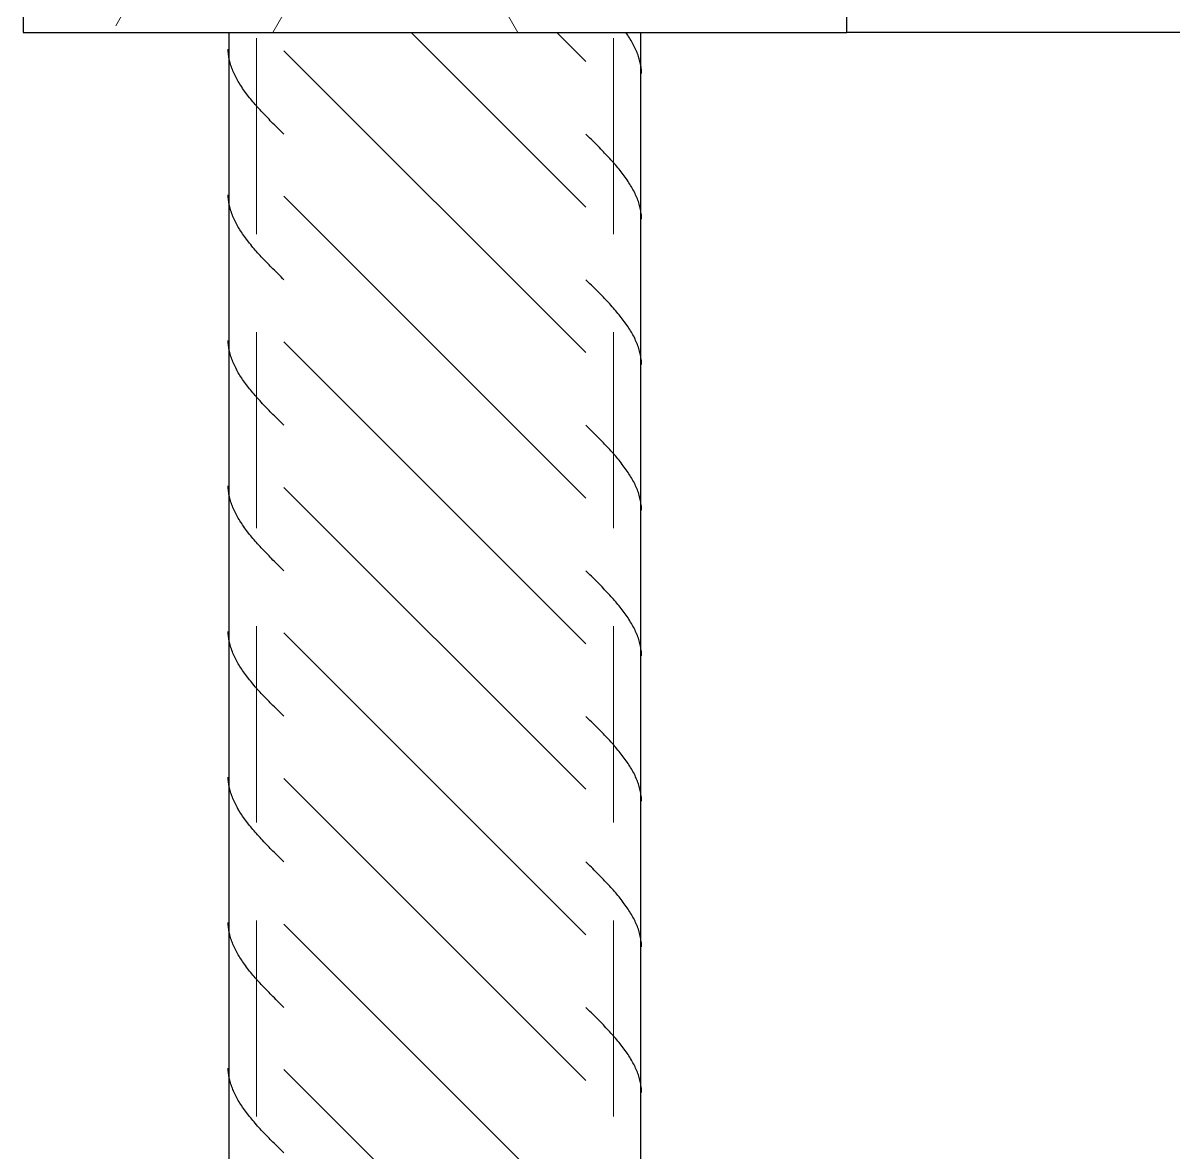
# Model space of a CAD drawing. Extents: x -9133 to 18268, y -11863 to 17290.
# Drawn here: x 483.9 to 567.7, y 3390.8 to 3473.2 of the extents above; entities that cross this region are included whole.
import ezdxf

# ---------------------------------------------------------------- set-up
doc = ezdxf.new("R2010")
doc.units = 0
doc.header["$LTSCALE"] = 30
doc.header["$MEASUREMENT"] = 0
doc.linetypes.add('EJEG$0$RLE-PROYECCION', pattern=[0.71438, 0.47625, -0.23813])
doc.layers.get('0').update_dxf_attribs({"linetype": 'CONTINUOUS'})
doc.layers.add('EJEG$0$RLA-ACHURADO', color=30, linetype='EJEG$0$RLE-PROYECCION', lineweight=15, transparency=0.7)
doc.layers.add('EJEG$0$RLA-CONTORNO', color=30, linetype='CONTINUOUS', lineweight=25)
pattern_1 = [(0, (-424.688, -2039.478), (20.32, 5.08), [1.676, -13.564, 1.676, -13.564, -81.28]), (0, (-424.688, -2039.478), (20.32, 5.08), [-30.48, 1.676, -28.804, 1.676, -13.564, -35.56]), (0, (-424.688, -2039.478), (20.32, 5.08), [-76.2, 1.676, -8.484, 1.676, -23.724]), (120, (-417.068, -2036.938), (-14.559409, 15.057636), [1.676, -13.564, 1.676, -13.564, -81.28]), (120, (-417.068, -2036.938), (-14.559409, 15.057636), [-30.48, 1.676, -28.804, 1.676, -13.564, -35.56]), (120, (-417.068, -2036.938), (-14.559409, 15.057636), [-76.2, 1.676, -8.484, 1.676, -23.724]), (240, (-414.528, -2026.778), (-5.760591, -20.137636), [1.676, -13.564, 1.676, -13.564, -81.28]), (240, (-414.528, -2026.778), (-5.760591, -20.137636), [-30.48, 1.676, -28.804, 1.676, -13.564, -35.56]), (240, (-414.528, -2026.778), (-5.760591, -20.137636), [-76.2, 1.676, -8.484, 1.676, -23.724])]

# ---------------------------------------------------------------- blocks, each defined once
blk = doc.blocks.new('EJEG$0$RLA-COLUMNAS-CAJONES - P_M_ 300x300x20-306602-EJE G')
at = {"layer": 'EJEG$0$RLA-ACHURADO'}
for p, q in [((-1629.816, 788.27), (-1629.816, 1103)), ((-1603.816, 788.27), (-1603.816, 1103))]:
    blk.add_line(p, q, dxfattribs=at)
blk = doc.blocks.new('EJEG$0$FP_1-EJE G')
at = {"layer": 'EJEG$0$RLA-CONTORNO'}
for p, q in [((-1602.836, 1102.904), (-1602.903, 1103)), ((-1602.77, 1102.807), (-1602.836, 1102.904)), ((-1602.706, 1102.711), (-1602.77, 1102.807)), ((-1602.645, 1102.615), (-1602.706, 1102.711)), ((-1602.585, 1102.519), (-1602.645, 1102.615)), ((-1602.526, 1102.422), (-1602.585, 1102.519)), ((-1601.816, 826.771), (-1601.816, 1103)), ((-1602.47, 1102.326), (-1602.526, 1102.422)), ((-1602.416, 1102.23), (-1602.47, 1102.326)), ((-1602.364, 1102.134), (-1602.416, 1102.23)), ((-1602.313, 1102.037), (-1602.364, 1102.134)), ((-1602.265, 1101.941), (-1602.313, 1102.037)), ((-1602.219, 1101.845), (-1602.265, 1101.941)), ((-1602.175, 1101.749), (-1602.219, 1101.845)), ((-1602.133, 1101.652), (-1602.175, 1101.749)), ((-1602.093, 1101.556), (-1602.133, 1101.652)), ((-1602.055, 1101.46), (-1602.093, 1101.556)), ((-1602.019, 1101.364), (-1602.055, 1101.46)), ((-1601.986, 1101.267), (-1602.019, 1101.364)), ((-1601.955, 1101.171), (-1601.986, 1101.267)), ((-1601.926, 1101.075), (-1601.955, 1101.171)), ((-1601.899, 1100.979), (-1601.926, 1101.075)), ((-1601.875, 1100.882), (-1601.899, 1100.979)), ((-1601.853, 1100.786), (-1601.875, 1100.882)), ((-1601.833, 1100.69), (-1601.853, 1100.786)), ((-1601.815, 1100.594), (-1601.833, 1100.69)), ((-1601.8, 1100.497), (-1601.815, 1100.594)), ((-1601.787, 1100.401), (-1601.8, 1100.497)), ((-1601.776, 1100.305), (-1601.787, 1100.401)), ((-1601.768, 1100.209), (-1601.776, 1100.305)), ((-1601.762, 1100.112), (-1601.768, 1100.209)), ((-1601.759, 1100.016), (-1601.762, 1100.112)), ((-1605.716, 1095.498), (-1605.816, 1095.596)), ((-1605.617, 1095.4), (-1605.716, 1095.498)), ((-1605.517, 1095.302), (-1605.617, 1095.4)), ((-1605.418, 1095.204), (-1605.517, 1095.302)), ((-1605.319, 1095.105), (-1605.418, 1095.204)), ((-1605.22, 1095.007), (-1605.319, 1095.105)), ((-1605.122, 1094.909), (-1605.22, 1095.007)), ((-1605.024, 1094.811), (-1605.122, 1094.909)), ((-1604.927, 1094.713), (-1605.024, 1094.811)), ((-1604.83, 1094.615), (-1604.927, 1094.713)), ((-1604.734, 1094.516), (-1604.83, 1094.615)), ((-1604.638, 1094.418), (-1604.734, 1094.516)), ((-1604.543, 1094.32), (-1604.638, 1094.418)), ((-1604.449, 1094.222), (-1604.543, 1094.32)), ((-1604.355, 1094.124), (-1604.449, 1094.222)), ((-1604.263, 1094.026), (-1604.355, 1094.124)), ((-1604.171, 1093.927), (-1604.263, 1094.026)), ((-1604.081, 1093.829), (-1604.171, 1093.927)), ((-1603.991, 1093.731), (-1604.081, 1093.829)), ((-1603.903, 1093.633), (-1603.991, 1093.731)), ((-1603.816, 1093.535), (-1603.903, 1093.633)), ((-1603.73, 1093.436), (-1603.816, 1093.535)), ((-1603.645, 1093.338), (-1603.73, 1093.436)), ((-1603.561, 1093.24), (-1603.645, 1093.338)), ((-1603.479, 1093.142), (-1603.561, 1093.24)), ((-1603.398, 1093.044), (-1603.479, 1093.142)), ((-1603.319, 1092.946), (-1603.398, 1093.044)), ((-1603.241, 1092.847), (-1603.319, 1092.946)), ((-1603.165, 1092.749), (-1603.241, 1092.847)), ((-1603.091, 1092.651), (-1603.165, 1092.749)), ((-1603.018, 1092.553), (-1603.091, 1092.651)), ((-1602.946, 1092.455), (-1603.018, 1092.553)), ((-1602.877, 1092.357), (-1602.946, 1092.455)), ((-1602.809, 1092.258), (-1602.877, 1092.357)), ((-1602.743, 1092.16), (-1602.809, 1092.258)), ((-1602.679, 1092.062), (-1602.743, 1092.16)), ((-1602.617, 1091.964), (-1602.679, 1092.062)), ((-1602.556, 1091.866), (-1602.617, 1091.964)), ((-1602.498, 1091.768), (-1602.556, 1091.866)), ((-1602.442, 1091.669), (-1602.498, 1091.768)), ((-1602.387, 1091.571), (-1602.442, 1091.669)), ((-1602.335, 1091.473), (-1602.387, 1091.571)), ((-1602.285, 1091.375), (-1602.335, 1091.473)), ((-1602.237, 1091.277), (-1602.285, 1091.375)), ((-1602.191, 1091.178), (-1602.237, 1091.277)), ((-1602.147, 1091.08), (-1602.191, 1091.178)), ((-1602.106, 1090.982), (-1602.147, 1091.08)), ((-1602.067, 1090.884), (-1602.106, 1090.982)), ((-1602.03, 1090.786), (-1602.067, 1090.884)), ((-1601.995, 1090.688), (-1602.03, 1090.786)), ((-1601.963, 1090.589), (-1601.995, 1090.688)), ((-1601.932, 1090.491), (-1601.963, 1090.589)), ((-1601.905, 1090.393), (-1601.932, 1090.491)), ((-1601.879, 1090.295), (-1601.905, 1090.393)), ((-1601.856, 1090.197), (-1601.879, 1090.295)), ((-1601.836, 1090.099), (-1601.856, 1090.197)), ((-1601.817, 1090), (-1601.836, 1090.099)), ((-1601.802, 1089.902), (-1601.817, 1090)), ((-1601.788, 1089.804), (-1601.802, 1089.902)), ((-1601.777, 1089.706), (-1601.788, 1089.804)), ((-1601.769, 1089.608), (-1601.777, 1089.706)), ((-1601.763, 1089.509), (-1601.769, 1089.608)), ((-1601.759, 1089.411), (-1601.763, 1089.509)), ((-1605.716, 1084.892), (-1605.816, 1084.99)), ((-1605.617, 1084.793), (-1605.716, 1084.892)), ((-1605.517, 1084.695), (-1605.617, 1084.793)), ((-1605.418, 1084.597), (-1605.517, 1084.695)), ((-1605.319, 1084.499), (-1605.418, 1084.597)), ((-1605.22, 1084.401), (-1605.319, 1084.499)), ((-1605.122, 1084.303), (-1605.22, 1084.401)), ((-1605.024, 1084.204), (-1605.122, 1084.303)), ((-1604.927, 1084.106), (-1605.024, 1084.204)), ((-1604.83, 1084.008), (-1604.927, 1084.106)), ((-1604.734, 1083.91), (-1604.83, 1084.008)), ((-1604.638, 1083.812), (-1604.734, 1083.91)), ((-1604.543, 1083.713), (-1604.638, 1083.812)), ((-1604.449, 1083.615), (-1604.543, 1083.713)), ((-1604.355, 1083.517), (-1604.449, 1083.615)), ((-1604.263, 1083.419), (-1604.355, 1083.517)), ((-1604.171, 1083.321), (-1604.263, 1083.419)), ((-1604.081, 1083.223), (-1604.171, 1083.321)), ((-1603.991, 1083.124), (-1604.081, 1083.223)), ((-1603.903, 1083.026), (-1603.991, 1083.124)), ((-1603.816, 1082.928), (-1603.903, 1083.026)), ((-1603.73, 1082.83), (-1603.816, 1082.928)), ((-1603.645, 1082.732), (-1603.73, 1082.83)), ((-1603.561, 1082.634), (-1603.645, 1082.732)), ((-1603.479, 1082.535), (-1603.561, 1082.634)), ((-1603.398, 1082.437), (-1603.479, 1082.535)), ((-1603.319, 1082.339), (-1603.398, 1082.437)), ((-1603.241, 1082.241), (-1603.319, 1082.339)), ((-1603.165, 1082.143), (-1603.241, 1082.241)), ((-1603.091, 1082.044), (-1603.165, 1082.143)), ((-1603.018, 1081.946), (-1603.091, 1082.044)), ((-1602.946, 1081.848), (-1603.018, 1081.946)), ((-1602.877, 1081.75), (-1602.946, 1081.848)), ((-1602.809, 1081.652), (-1602.877, 1081.75)), ((-1602.743, 1081.554), (-1602.809, 1081.652)), ((-1602.679, 1081.455), (-1602.743, 1081.554)), ((-1602.617, 1081.357), (-1602.679, 1081.455)), ((-1602.556, 1081.259), (-1602.617, 1081.357)), ((-1602.498, 1081.161), (-1602.556, 1081.259)), ((-1602.442, 1081.063), (-1602.498, 1081.161)), ((-1602.387, 1080.965), (-1602.442, 1081.063)), ((-1602.335, 1080.866), (-1602.387, 1080.965)), ((-1602.285, 1080.768), (-1602.335, 1080.866)), ((-1602.237, 1080.67), (-1602.285, 1080.768)), ((-1602.191, 1080.572), (-1602.237, 1080.67)), ((-1602.147, 1080.474), (-1602.191, 1080.572)), ((-1602.106, 1080.376), (-1602.147, 1080.474)), ((-1602.067, 1080.277), (-1602.106, 1080.376)), ((-1602.03, 1080.179), (-1602.067, 1080.277)), ((-1601.995, 1080.081), (-1602.03, 1080.179)), ((-1601.963, 1079.983), (-1601.995, 1080.081)), ((-1601.932, 1079.885), (-1601.963, 1079.983)), ((-1601.905, 1079.786), (-1601.932, 1079.885)), ((-1601.879, 1079.688), (-1601.905, 1079.786)), ((-1601.856, 1079.59), (-1601.879, 1079.688)), ((-1601.836, 1079.492), (-1601.856, 1079.59)), ((-1601.817, 1079.394), (-1601.836, 1079.492)), ((-1601.802, 1079.296), (-1601.817, 1079.394)), ((-1601.788, 1079.197), (-1601.802, 1079.296)), ((-1601.777, 1079.099), (-1601.788, 1079.197)), ((-1601.769, 1079.001), (-1601.777, 1079.099)), ((-1601.763, 1078.903), (-1601.769, 1079.001)), ((-1601.759, 1078.805), (-1601.763, 1078.903)), ((-1605.716, 1074.285), (-1605.816, 1074.383)), ((-1605.617, 1074.187), (-1605.716, 1074.285)), ((-1605.517, 1074.089), (-1605.617, 1074.187)), ((-1605.418, 1073.99), (-1605.517, 1074.089)), ((-1605.319, 1073.892), (-1605.418, 1073.99)), ((-1605.22, 1073.794), (-1605.319, 1073.892)), ((-1605.122, 1073.696), (-1605.22, 1073.794)), ((-1605.024, 1073.598), (-1605.122, 1073.696)), ((-1604.927, 1073.5), (-1605.024, 1073.598)), ((-1604.83, 1073.401), (-1604.927, 1073.5)), ((-1604.734, 1073.303), (-1604.83, 1073.401)), ((-1604.638, 1073.205), (-1604.734, 1073.303)), ((-1604.543, 1073.107), (-1604.638, 1073.205)), ((-1604.449, 1073.009), (-1604.543, 1073.107)), ((-1604.355, 1072.911), (-1604.449, 1073.009)), ((-1604.263, 1072.812), (-1604.355, 1072.911)), ((-1604.171, 1072.714), (-1604.263, 1072.812)), ((-1604.081, 1072.616), (-1604.171, 1072.714)), ((-1603.991, 1072.518), (-1604.081, 1072.616)), ((-1603.903, 1072.42), (-1603.991, 1072.518)), ((-1603.816, 1072.321), (-1603.903, 1072.42)), ((-1603.73, 1072.223), (-1603.816, 1072.321)), ((-1603.645, 1072.125), (-1603.73, 1072.223)), ((-1603.561, 1072.027), (-1603.645, 1072.125)), ((-1603.479, 1071.929), (-1603.561, 1072.027)), ((-1603.398, 1071.831), (-1603.479, 1071.929)), ((-1603.319, 1071.732), (-1603.398, 1071.831)), ((-1603.241, 1071.634), (-1603.319, 1071.732)), ((-1603.165, 1071.536), (-1603.241, 1071.634)), ((-1603.091, 1071.438), (-1603.165, 1071.536)), ((-1603.018, 1071.34), (-1603.091, 1071.438)), ((-1602.946, 1071.242), (-1603.018, 1071.34)), ((-1602.877, 1071.143), (-1602.946, 1071.242)), ((-1602.809, 1071.045), (-1602.877, 1071.143)), ((-1602.743, 1070.947), (-1602.809, 1071.045)), ((-1602.679, 1070.849), (-1602.743, 1070.947)), ((-1602.617, 1070.751), (-1602.679, 1070.849)), ((-1602.556, 1070.652), (-1602.617, 1070.751)), ((-1602.498, 1070.554), (-1602.556, 1070.652)), ((-1602.442, 1070.456), (-1602.498, 1070.554)), ((-1602.387, 1070.358), (-1602.442, 1070.456)), ((-1602.335, 1070.26), (-1602.387, 1070.358)), ((-1602.285, 1070.162), (-1602.335, 1070.26)), ((-1602.237, 1070.063), (-1602.285, 1070.162)), ((-1602.191, 1069.965), (-1602.237, 1070.063)), ((-1602.147, 1069.867), (-1602.191, 1069.965)), ((-1602.106, 1069.769), (-1602.147, 1069.867)), ((-1602.067, 1069.671), (-1602.106, 1069.769)), ((-1602.03, 1069.573), (-1602.067, 1069.671)), ((-1601.995, 1069.474), (-1602.03, 1069.573)), ((-1601.963, 1069.376), (-1601.995, 1069.474)), ((-1601.932, 1069.278), (-1601.963, 1069.376)), ((-1601.905, 1069.18), (-1601.932, 1069.278)), ((-1601.879, 1069.082), (-1601.905, 1069.18)), ((-1601.856, 1068.984), (-1601.879, 1069.082)), ((-1601.836, 1068.885), (-1601.856, 1068.984)), ((-1601.817, 1068.787), (-1601.836, 1068.885)), ((-1601.802, 1068.689), (-1601.817, 1068.787)), ((-1601.788, 1068.591), (-1601.802, 1068.689)), ((-1601.777, 1068.493), (-1601.788, 1068.591)), ((-1601.769, 1068.394), (-1601.777, 1068.493)), ((-1601.763, 1068.296), (-1601.769, 1068.394)), ((-1601.759, 1068.198), (-1601.763, 1068.296)), ((-1605.716, 1063.678), (-1605.816, 1063.777)), ((-1605.617, 1063.58), (-1605.716, 1063.678)), ((-1605.517, 1063.482), (-1605.617, 1063.58)), ((-1605.418, 1063.384), (-1605.517, 1063.482)), ((-1605.319, 1063.286), (-1605.418, 1063.384)), ((-1605.22, 1063.187), (-1605.319, 1063.286)), ((-1605.122, 1063.089), (-1605.22, 1063.187)), ((-1605.024, 1062.991), (-1605.122, 1063.089)), ((-1604.927, 1062.893), (-1605.024, 1062.991)), ((-1604.83, 1062.795), (-1604.927, 1062.893)), ((-1604.734, 1062.697), (-1604.83, 1062.795)), ((-1604.638, 1062.598), (-1604.734, 1062.697)), ((-1604.543, 1062.5), (-1604.638, 1062.598)), ((-1604.449, 1062.402), (-1604.543, 1062.5)), ((-1604.355, 1062.304), (-1604.449, 1062.402)), ((-1604.263, 1062.206), (-1604.355, 1062.304)), ((-1604.171, 1062.108), (-1604.263, 1062.206)), ((-1604.081, 1062.009), (-1604.171, 1062.108)), ((-1603.991, 1061.911), (-1604.081, 1062.009)), ((-1603.903, 1061.813), (-1603.991, 1061.911)), ((-1603.816, 1061.715), (-1603.903, 1061.813)), ((-1603.73, 1061.617), (-1603.816, 1061.715)), ((-1603.645, 1061.519), (-1603.73, 1061.617)), ((-1603.561, 1061.42), (-1603.645, 1061.519)), ((-1603.479, 1061.322), (-1603.561, 1061.42)), ((-1603.398, 1061.224), (-1603.479, 1061.322)), ((-1603.319, 1061.126), (-1603.398, 1061.224)), ((-1603.241, 1061.028), (-1603.319, 1061.126)), ((-1603.165, 1060.929), (-1603.241, 1061.028)), ((-1603.091, 1060.831), (-1603.165, 1060.929)), ((-1603.018, 1060.733), (-1603.091, 1060.831)), ((-1602.946, 1060.635), (-1603.018, 1060.733)), ((-1602.877, 1060.537), (-1602.946, 1060.635)), ((-1602.809, 1060.439), (-1602.877, 1060.537)), ((-1602.743, 1060.34), (-1602.809, 1060.439)), ((-1602.679, 1060.242), (-1602.743, 1060.34)), ((-1602.617, 1060.144), (-1602.679, 1060.242)), ((-1602.556, 1060.046), (-1602.617, 1060.144)), ((-1602.498, 1059.948), (-1602.556, 1060.046)), ((-1602.442, 1059.85), (-1602.498, 1059.948)), ((-1602.387, 1059.751), (-1602.442, 1059.85)), ((-1602.335, 1059.653), (-1602.387, 1059.751)), ((-1602.285, 1059.555), (-1602.335, 1059.653)), ((-1602.237, 1059.457), (-1602.285, 1059.555)), ((-1602.191, 1059.359), (-1602.237, 1059.457)), ((-1602.147, 1059.26), (-1602.191, 1059.359)), ((-1602.106, 1059.162), (-1602.147, 1059.26)), ((-1602.067, 1059.064), (-1602.106, 1059.162)), ((-1602.03, 1058.966), (-1602.067, 1059.064)), ((-1601.995, 1058.868), (-1602.03, 1058.966)), ((-1601.963, 1058.77), (-1601.995, 1058.868)), ((-1601.932, 1058.671), (-1601.963, 1058.77)), ((-1601.905, 1058.573), (-1601.932, 1058.671)), ((-1601.879, 1058.475), (-1601.905, 1058.573)), ((-1601.856, 1058.377), (-1601.879, 1058.475)), ((-1601.836, 1058.279), (-1601.856, 1058.377)), ((-1601.817, 1058.181), (-1601.836, 1058.279)), ((-1601.802, 1058.082), (-1601.817, 1058.181)), ((-1601.788, 1057.984), (-1601.802, 1058.082)), ((-1601.777, 1057.886), (-1601.788, 1057.984)), ((-1601.769, 1057.788), (-1601.777, 1057.886)), ((-1601.763, 1057.69), (-1601.769, 1057.788)), ((-1601.759, 1057.592), (-1601.763, 1057.69)), ((-1605.716, 1053.072), (-1605.816, 1053.17)), ((-1605.617, 1052.974), (-1605.716, 1053.072)), ((-1605.517, 1052.875), (-1605.617, 1052.974)), ((-1605.418, 1052.777), (-1605.517, 1052.875)), ((-1605.319, 1052.679), (-1605.418, 1052.777)), ((-1605.22, 1052.581), (-1605.319, 1052.679)), ((-1605.122, 1052.483), (-1605.22, 1052.581)), ((-1605.024, 1052.385), (-1605.122, 1052.483)), ((-1604.927, 1052.286), (-1605.024, 1052.385)), ((-1604.83, 1052.188), (-1604.927, 1052.286)), ((-1604.734, 1052.09), (-1604.83, 1052.188)), ((-1604.638, 1051.992), (-1604.734, 1052.09)), ((-1604.543, 1051.894), (-1604.638, 1051.992)), ((-1604.449, 1051.795), (-1604.543, 1051.894)), ((-1604.355, 1051.697), (-1604.449, 1051.795)), ((-1604.263, 1051.599), (-1604.355, 1051.697)), ((-1604.171, 1051.501), (-1604.263, 1051.599)), ((-1604.081, 1051.403), (-1604.171, 1051.501)), ((-1603.991, 1051.305), (-1604.081, 1051.403)), ((-1603.903, 1051.206), (-1603.991, 1051.305)), ((-1603.816, 1051.108), (-1603.903, 1051.206)), ((-1603.73, 1051.01), (-1603.816, 1051.108)), ((-1603.645, 1050.912), (-1603.73, 1051.01)), ((-1603.561, 1050.814), (-1603.645, 1050.912)), ((-1603.479, 1050.716), (-1603.561, 1050.814)), ((-1603.398, 1050.617), (-1603.479, 1050.716)), ((-1603.319, 1050.519), (-1603.398, 1050.617)), ((-1603.241, 1050.421), (-1603.319, 1050.519)), ((-1603.165, 1050.323), (-1603.241, 1050.421)), ((-1603.091, 1050.225), (-1603.165, 1050.323)), ((-1603.018, 1050.127), (-1603.091, 1050.225)), ((-1602.946, 1050.028), (-1603.018, 1050.127)), ((-1602.877, 1049.93), (-1602.946, 1050.028)), ((-1602.809, 1049.832), (-1602.877, 1049.93)), ((-1602.743, 1049.734), (-1602.809, 1049.832)), ((-1602.679, 1049.636), (-1602.743, 1049.734)), ((-1602.617, 1049.537), (-1602.679, 1049.636)), ((-1602.556, 1049.439), (-1602.617, 1049.537)), ((-1602.498, 1049.341), (-1602.556, 1049.439)), ((-1602.442, 1049.243), (-1602.498, 1049.341)), ((-1602.387, 1049.145), (-1602.442, 1049.243)), ((-1602.335, 1049.047), (-1602.387, 1049.145)), ((-1602.285, 1048.948), (-1602.335, 1049.047)), ((-1602.237, 1048.85), (-1602.285, 1048.948)), ((-1602.191, 1048.752), (-1602.237, 1048.85)), ((-1602.147, 1048.654), (-1602.191, 1048.752)), ((-1602.106, 1048.556), (-1602.147, 1048.654)), ((-1602.067, 1048.458), (-1602.106, 1048.556)), ((-1602.03, 1048.359), (-1602.067, 1048.458)), ((-1601.995, 1048.261), (-1602.03, 1048.359)), ((-1601.963, 1048.163), (-1601.995, 1048.261)), ((-1601.932, 1048.065), (-1601.963, 1048.163)), ((-1601.905, 1047.967), (-1601.932, 1048.065)), ((-1601.879, 1047.868), (-1601.905, 1047.967)), ((-1601.856, 1047.77), (-1601.879, 1047.868)), ((-1601.836, 1047.672), (-1601.856, 1047.77)), ((-1601.817, 1047.574), (-1601.836, 1047.672)), ((-1601.802, 1047.476), (-1601.817, 1047.574)), ((-1601.788, 1047.378), (-1601.802, 1047.476)), ((-1601.777, 1047.279), (-1601.788, 1047.378)), ((-1601.769, 1047.181), (-1601.777, 1047.279)), ((-1601.763, 1047.083), (-1601.769, 1047.181)), ((-1601.759, 1046.985), (-1601.763, 1047.083)), ((-1605.716, 1042.465), (-1605.816, 1042.563)), ((-1605.617, 1042.367), (-1605.716, 1042.465)), ((-1605.517, 1042.269), (-1605.617, 1042.367)), ((-1605.418, 1042.171), (-1605.517, 1042.269)), ((-1605.319, 1042.072), (-1605.418, 1042.171)), ((-1605.22, 1041.974), (-1605.319, 1042.072)), ((-1605.122, 1041.876), (-1605.22, 1041.974)), ((-1605.024, 1041.778), (-1605.122, 1041.876)), ((-1604.927, 1041.68), (-1605.024, 1041.778)), ((-1604.83, 1041.582), (-1604.927, 1041.68)), ((-1604.734, 1041.483), (-1604.83, 1041.582)), ((-1604.638, 1041.385), (-1604.734, 1041.483)), ((-1604.543, 1041.287), (-1604.638, 1041.385)), ((-1604.449, 1041.189), (-1604.543, 1041.287)), ((-1604.355, 1041.091), (-1604.449, 1041.189)), ((-1604.263, 1040.993), (-1604.355, 1041.091)), ((-1604.171, 1040.894), (-1604.263, 1040.993)), ((-1604.081, 1040.796), (-1604.171, 1040.894)), ((-1603.991, 1040.698), (-1604.081, 1040.796)), ((-1603.903, 1040.6), (-1603.991, 1040.698)), ((-1603.816, 1040.502), (-1603.903, 1040.6)), ((-1603.73, 1040.403), (-1603.816, 1040.502)), ((-1603.645, 1040.305), (-1603.73, 1040.403)), ((-1603.561, 1040.207), (-1603.645, 1040.305)), ((-1603.479, 1040.109), (-1603.561, 1040.207)), ((-1603.398, 1040.011), (-1603.479, 1040.109)), ((-1603.319, 1039.913), (-1603.398, 1040.011)), ((-1603.241, 1039.814), (-1603.319, 1039.913)), ((-1603.165, 1039.716), (-1603.241, 1039.814)), ((-1603.091, 1039.618), (-1603.165, 1039.716)), ((-1603.018, 1039.52), (-1603.091, 1039.618)), ((-1602.946, 1039.422), (-1603.018, 1039.52)), ((-1602.877, 1039.324), (-1602.946, 1039.422)), ((-1602.809, 1039.225), (-1602.877, 1039.324)), ((-1602.743, 1039.127), (-1602.809, 1039.225)), ((-1602.679, 1039.029), (-1602.743, 1039.127)), ((-1602.617, 1038.931), (-1602.679, 1039.029)), ((-1602.556, 1038.833), (-1602.617, 1038.931)), ((-1602.498, 1038.735), (-1602.556, 1038.833)), ((-1602.442, 1038.636), (-1602.498, 1038.735)), ((-1602.387, 1038.538), (-1602.442, 1038.636)), ((-1602.335, 1038.44), (-1602.387, 1038.538)), ((-1602.285, 1038.342), (-1602.335, 1038.44)), ((-1602.237, 1038.244), (-1602.285, 1038.342)), ((-1602.191, 1038.145), (-1602.237, 1038.244)), ((-1602.147, 1038.047), (-1602.191, 1038.145)), ((-1602.106, 1037.949), (-1602.147, 1038.047)), ((-1602.067, 1037.851), (-1602.106, 1037.949)), ((-1602.03, 1037.753), (-1602.067, 1037.851)), ((-1601.995, 1037.655), (-1602.03, 1037.753)), ((-1601.963, 1037.556), (-1601.995, 1037.655)), ((-1601.932, 1037.458), (-1601.963, 1037.556)), ((-1601.905, 1037.36), (-1601.932, 1037.458)), ((-1601.879, 1037.262), (-1601.905, 1037.36)), ((-1601.856, 1037.164), (-1601.879, 1037.262)), ((-1601.836, 1037.066), (-1601.856, 1037.164)), ((-1601.817, 1036.967), (-1601.836, 1037.066)), ((-1601.802, 1036.869), (-1601.817, 1036.967)), ((-1601.788, 1036.771), (-1601.802, 1036.869)), ((-1601.777, 1036.673), (-1601.788, 1036.771)), ((-1601.769, 1036.575), (-1601.777, 1036.673)), ((-1601.763, 1036.476), (-1601.769, 1036.575)), ((-1601.759, 1036.378), (-1601.763, 1036.476)), ((-1605.716, 1031.859), (-1605.816, 1031.957)), ((-1605.617, 1031.76), (-1605.716, 1031.859)), ((-1605.517, 1031.662), (-1605.617, 1031.76)), ((-1605.418, 1031.564), (-1605.517, 1031.662)), ((-1605.319, 1031.466), (-1605.418, 1031.564)), ((-1605.22, 1031.368), (-1605.319, 1031.466)), ((-1605.122, 1031.269), (-1605.22, 1031.368)), ((-1605.024, 1031.171), (-1605.122, 1031.269)), ((-1604.927, 1031.073), (-1605.024, 1031.171)), ((-1604.83, 1030.975), (-1604.927, 1031.073)), ((-1604.734, 1030.877), (-1604.83, 1030.975)), ((-1604.638, 1030.779), (-1604.734, 1030.877)), ((-1604.543, 1030.68), (-1604.638, 1030.779)), ((-1604.449, 1030.582), (-1604.543, 1030.68)), ((-1604.355, 1030.484), (-1604.449, 1030.582)), ((-1604.263, 1030.386), (-1604.355, 1030.484)), ((-1604.171, 1030.288), (-1604.263, 1030.386)), ((-1604.081, 1030.19), (-1604.171, 1030.288)), ((-1603.991, 1030.091), (-1604.081, 1030.19)), ((-1603.903, 1029.993), (-1603.991, 1030.091)), ((-1603.816, 1029.895), (-1603.903, 1029.993)), ((-1603.73, 1029.797), (-1603.816, 1029.895)), ((-1603.645, 1029.699), (-1603.73, 1029.797)), ((-1603.561, 1029.601), (-1603.645, 1029.699)), ((-1603.479, 1029.502), (-1603.561, 1029.601)), ((-1603.398, 1029.404), (-1603.479, 1029.502)), ((-1603.319, 1029.306), (-1603.398, 1029.404)), ((-1603.241, 1029.208), (-1603.319, 1029.306)), ((-1603.165, 1029.11), (-1603.241, 1029.208)), ((-1603.091, 1029.011), (-1603.165, 1029.11)), ((-1603.018, 1028.913), (-1603.091, 1029.011)), ((-1602.946, 1028.815), (-1603.018, 1028.913)), ((-1602.877, 1028.717), (-1602.946, 1028.815)), ((-1602.809, 1028.619), (-1602.877, 1028.717)), ((-1602.743, 1028.521), (-1602.809, 1028.619)), ((-1602.679, 1028.422), (-1602.743, 1028.521)), ((-1602.617, 1028.324), (-1602.679, 1028.422)), ((-1602.556, 1028.226), (-1602.617, 1028.324)), ((-1602.498, 1028.128), (-1602.556, 1028.226)), ((-1602.442, 1028.03), (-1602.498, 1028.128)), ((-1602.387, 1027.932), (-1602.442, 1028.03)), ((-1602.335, 1027.833), (-1602.387, 1027.932)), ((-1602.285, 1027.735), (-1602.335, 1027.833)), ((-1602.237, 1027.637), (-1602.285, 1027.735)), ((-1602.191, 1027.539), (-1602.237, 1027.637)), ((-1602.147, 1027.441), (-1602.191, 1027.539)), ((-1602.106, 1027.343), (-1602.147, 1027.441)), ((-1602.067, 1027.244), (-1602.106, 1027.343)), ((-1602.03, 1027.146), (-1602.067, 1027.244)), ((-1601.995, 1027.048), (-1602.03, 1027.146)), ((-1601.963, 1026.95), (-1601.995, 1027.048)), ((-1601.932, 1026.852), (-1601.963, 1026.95)), ((-1601.905, 1026.753), (-1601.932, 1026.852)), ((-1601.879, 1026.655), (-1601.905, 1026.753)), ((-1601.856, 1026.557), (-1601.879, 1026.655)), ((-1601.836, 1026.459), (-1601.856, 1026.557)), ((-1601.817, 1026.361), (-1601.836, 1026.459)), ((-1601.802, 1026.263), (-1601.817, 1026.361)), ((-1601.788, 1026.164), (-1601.802, 1026.263)), ((-1601.777, 1026.066), (-1601.788, 1026.164)), ((-1601.769, 1025.968), (-1601.777, 1026.066)), ((-1601.763, 1025.87), (-1601.769, 1025.968)), ((-1601.759, 1025.772), (-1601.763, 1025.87))]:
    blk.add_line(p, q, dxfattribs=at)
blk = doc.blocks.new('EJEG$0$FP_2-EJE G')
at = {"layer": 'EJEG$0$RLA-CONTORNO'}
for p, q in [((-1631.816, 1103), (-1631.816, 788.27)), ((-1631.869, 1101.686), (-1631.873, 1101.784)), ((-1631.863, 1101.588), (-1631.869, 1101.686)), ((-1631.855, 1101.49), (-1631.863, 1101.588)), ((-1631.844, 1101.391), (-1631.855, 1101.49)), ((-1631.83, 1101.293), (-1631.844, 1101.391)), ((-1631.814, 1101.195), (-1631.83, 1101.293)), ((-1631.796, 1101.097), (-1631.814, 1101.195)), ((-1631.776, 1100.999), (-1631.796, 1101.097)), ((-1631.753, 1100.901), (-1631.776, 1100.999)), ((-1631.727, 1100.802), (-1631.753, 1100.901)), ((-1631.699, 1100.704), (-1631.727, 1100.802)), ((-1631.669, 1100.606), (-1631.699, 1100.704)), ((-1631.637, 1100.508), (-1631.669, 1100.606)), ((-1631.602, 1100.41), (-1631.637, 1100.508)), ((-1631.565, 1100.312), (-1631.602, 1100.41)), ((-1631.526, 1100.213), (-1631.565, 1100.312)), ((-1631.485, 1100.115), (-1631.526, 1100.213)), ((-1631.441, 1100.017), (-1631.485, 1100.115)), ((-1631.395, 1099.919), (-1631.441, 1100.017)), ((-1631.347, 1099.821), (-1631.395, 1099.919)), ((-1631.297, 1099.723), (-1631.347, 1099.821)), ((-1631.245, 1099.624), (-1631.297, 1099.723)), ((-1631.19, 1099.526), (-1631.245, 1099.624)), ((-1631.134, 1099.428), (-1631.19, 1099.526)), ((-1631.076, 1099.33), (-1631.134, 1099.428)), ((-1631.015, 1099.232), (-1631.076, 1099.33)), ((-1630.953, 1099.133), (-1631.015, 1099.232)), ((-1630.889, 1099.035), (-1630.953, 1099.133)), ((-1630.823, 1098.937), (-1630.889, 1099.035)), ((-1630.755, 1098.839), (-1630.823, 1098.937)), ((-1630.686, 1098.741), (-1630.755, 1098.839)), ((-1630.614, 1098.643), (-1630.686, 1098.741)), ((-1630.541, 1098.544), (-1630.614, 1098.643)), ((-1630.467, 1098.446), (-1630.541, 1098.544)), ((-1630.39, 1098.348), (-1630.467, 1098.446)), ((-1630.313, 1098.25), (-1630.39, 1098.348)), ((-1630.233, 1098.152), (-1630.313, 1098.25)), ((-1630.153, 1098.054), (-1630.233, 1098.152)), ((-1630.071, 1097.955), (-1630.153, 1098.054)), ((-1629.987, 1097.857), (-1630.071, 1097.955)), ((-1629.902, 1097.759), (-1629.987, 1097.857)), ((-1629.816, 1097.661), (-1629.902, 1097.759)), ((-1629.729, 1097.563), (-1629.816, 1097.661)), ((-1629.641, 1097.464), (-1629.729, 1097.563)), ((-1629.551, 1097.366), (-1629.641, 1097.464)), ((-1629.46, 1097.268), (-1629.551, 1097.366)), ((-1629.369, 1097.17), (-1629.46, 1097.268)), ((-1629.276, 1097.072), (-1629.369, 1097.17)), ((-1629.183, 1096.974), (-1629.276, 1097.072)), ((-1629.089, 1096.875), (-1629.183, 1096.974)), ((-1628.994, 1096.777), (-1629.089, 1096.875)), ((-1628.898, 1096.679), (-1628.994, 1096.777)), ((-1628.802, 1096.581), (-1628.898, 1096.679)), ((-1628.705, 1096.483), (-1628.802, 1096.581)), ((-1628.608, 1096.385), (-1628.705, 1096.483)), ((-1628.51, 1096.286), (-1628.608, 1096.385)), ((-1628.411, 1096.188), (-1628.51, 1096.286)), ((-1628.313, 1096.09), (-1628.411, 1096.188)), ((-1628.214, 1095.992), (-1628.313, 1096.09)), ((-1628.114, 1095.894), (-1628.214, 1095.992)), ((-1628.015, 1095.796), (-1628.114, 1095.894)), ((-1627.916, 1095.697), (-1628.015, 1095.796)), ((-1627.816, 1095.599), (-1627.916, 1095.697)), ((-1631.869, 1091.079), (-1631.873, 1091.178)), ((-1631.863, 1090.981), (-1631.869, 1091.079)), ((-1631.855, 1090.883), (-1631.863, 1090.981)), ((-1631.844, 1090.785), (-1631.855, 1090.883)), ((-1631.83, 1090.687), (-1631.844, 1090.785)), ((-1631.814, 1090.589), (-1631.83, 1090.687)), ((-1631.796, 1090.49), (-1631.814, 1090.589)), ((-1631.776, 1090.392), (-1631.796, 1090.49)), ((-1631.753, 1090.294), (-1631.776, 1090.392)), ((-1631.727, 1090.196), (-1631.753, 1090.294)), ((-1631.699, 1090.098), (-1631.727, 1090.196)), ((-1631.669, 1089.999), (-1631.699, 1090.098)), ((-1631.637, 1089.901), (-1631.669, 1089.999)), ((-1631.602, 1089.803), (-1631.637, 1089.901)), ((-1631.565, 1089.705), (-1631.602, 1089.803)), ((-1631.526, 1089.607), (-1631.565, 1089.705)), ((-1631.485, 1089.509), (-1631.526, 1089.607)), ((-1631.441, 1089.41), (-1631.485, 1089.509)), ((-1631.395, 1089.312), (-1631.441, 1089.41)), ((-1631.347, 1089.214), (-1631.395, 1089.312)), ((-1631.297, 1089.116), (-1631.347, 1089.214)), ((-1631.245, 1089.018), (-1631.297, 1089.116)), ((-1631.19, 1088.92), (-1631.245, 1089.018)), ((-1631.134, 1088.821), (-1631.19, 1088.92)), ((-1631.076, 1088.723), (-1631.134, 1088.821)), ((-1631.015, 1088.625), (-1631.076, 1088.723)), ((-1630.953, 1088.527), (-1631.015, 1088.625)), ((-1630.889, 1088.429), (-1630.953, 1088.527)), ((-1630.823, 1088.331), (-1630.889, 1088.429)), ((-1630.755, 1088.232), (-1630.823, 1088.331)), ((-1630.686, 1088.134), (-1630.755, 1088.232)), ((-1630.614, 1088.036), (-1630.686, 1088.134)), ((-1630.541, 1087.938), (-1630.614, 1088.036)), ((-1630.467, 1087.84), (-1630.541, 1087.938)), ((-1630.39, 1087.741), (-1630.467, 1087.84)), ((-1630.313, 1087.643), (-1630.39, 1087.741)), ((-1630.233, 1087.545), (-1630.313, 1087.643)), ((-1630.153, 1087.447), (-1630.233, 1087.545)), ((-1630.071, 1087.349), (-1630.153, 1087.447)), ((-1629.987, 1087.251), (-1630.071, 1087.349)), ((-1629.902, 1087.152), (-1629.987, 1087.251)), ((-1629.816, 1087.054), (-1629.902, 1087.152)), ((-1629.729, 1086.956), (-1629.816, 1087.054)), ((-1629.641, 1086.858), (-1629.729, 1086.956)), ((-1629.551, 1086.76), (-1629.641, 1086.858)), ((-1629.46, 1086.662), (-1629.551, 1086.76)), ((-1629.369, 1086.563), (-1629.46, 1086.662)), ((-1629.276, 1086.465), (-1629.369, 1086.563)), ((-1629.183, 1086.367), (-1629.276, 1086.465)), ((-1629.089, 1086.269), (-1629.183, 1086.367)), ((-1628.994, 1086.171), (-1629.089, 1086.269)), ((-1628.898, 1086.072), (-1628.994, 1086.171)), ((-1628.802, 1085.974), (-1628.898, 1086.072)), ((-1628.705, 1085.876), (-1628.802, 1085.974)), ((-1628.608, 1085.778), (-1628.705, 1085.876)), ((-1628.51, 1085.68), (-1628.608, 1085.778)), ((-1628.411, 1085.582), (-1628.51, 1085.68)), ((-1628.313, 1085.483), (-1628.411, 1085.582)), ((-1628.214, 1085.385), (-1628.313, 1085.483)), ((-1628.114, 1085.287), (-1628.214, 1085.385)), ((-1628.015, 1085.189), (-1628.114, 1085.287)), ((-1627.916, 1085.091), (-1628.015, 1085.189)), ((-1627.816, 1084.993), (-1627.916, 1085.091)), ((-1631.869, 1080.473), (-1631.873, 1080.571)), ((-1631.863, 1080.375), (-1631.869, 1080.473)), ((-1631.855, 1080.276), (-1631.863, 1080.375)), ((-1631.844, 1080.178), (-1631.855, 1080.276)), ((-1631.83, 1080.08), (-1631.844, 1080.178)), ((-1631.814, 1079.982), (-1631.83, 1080.08)), ((-1631.796, 1079.884), (-1631.814, 1079.982)), ((-1631.776, 1079.786), (-1631.796, 1079.884)), ((-1631.753, 1079.687), (-1631.776, 1079.786)), ((-1631.727, 1079.589), (-1631.753, 1079.687)), ((-1631.699, 1079.491), (-1631.727, 1079.589)), ((-1631.669, 1079.393), (-1631.699, 1079.491)), ((-1631.637, 1079.295), (-1631.669, 1079.393)), ((-1631.602, 1079.197), (-1631.637, 1079.295)), ((-1631.565, 1079.098), (-1631.602, 1079.197)), ((-1631.526, 1079), (-1631.565, 1079.098)), ((-1631.485, 1078.902), (-1631.526, 1079)), ((-1631.441, 1078.804), (-1631.485, 1078.902)), ((-1631.395, 1078.706), (-1631.441, 1078.804)), ((-1631.347, 1078.607), (-1631.395, 1078.706)), ((-1631.297, 1078.509), (-1631.347, 1078.607)), ((-1631.245, 1078.411), (-1631.297, 1078.509)), ((-1631.19, 1078.313), (-1631.245, 1078.411)), ((-1631.134, 1078.215), (-1631.19, 1078.313)), ((-1631.076, 1078.117), (-1631.134, 1078.215)), ((-1631.015, 1078.018), (-1631.076, 1078.117)), ((-1630.953, 1077.92), (-1631.015, 1078.018)), ((-1630.889, 1077.822), (-1630.953, 1077.92)), ((-1630.823, 1077.724), (-1630.889, 1077.822)), ((-1630.755, 1077.626), (-1630.823, 1077.724)), ((-1630.686, 1077.528), (-1630.755, 1077.626)), ((-1630.614, 1077.429), (-1630.686, 1077.528)), ((-1630.541, 1077.331), (-1630.614, 1077.429)), ((-1630.467, 1077.233), (-1630.541, 1077.331)), ((-1630.39, 1077.135), (-1630.467, 1077.233)), ((-1630.313, 1077.037), (-1630.39, 1077.135)), ((-1630.233, 1076.939), (-1630.313, 1077.037)), ((-1630.153, 1076.84), (-1630.233, 1076.939)), ((-1630.071, 1076.742), (-1630.153, 1076.84)), ((-1629.987, 1076.644), (-1630.071, 1076.742)), ((-1629.902, 1076.546), (-1629.987, 1076.644)), ((-1629.816, 1076.448), (-1629.902, 1076.546)), ((-1629.729, 1076.349), (-1629.816, 1076.448)), ((-1629.641, 1076.251), (-1629.729, 1076.349)), ((-1629.551, 1076.153), (-1629.641, 1076.251)), ((-1629.46, 1076.055), (-1629.551, 1076.153)), ((-1629.369, 1075.957), (-1629.46, 1076.055)), ((-1629.276, 1075.859), (-1629.369, 1075.957)), ((-1629.183, 1075.76), (-1629.276, 1075.859)), ((-1629.089, 1075.662), (-1629.183, 1075.76)), ((-1628.994, 1075.564), (-1629.089, 1075.662)), ((-1628.898, 1075.466), (-1628.994, 1075.564)), ((-1628.802, 1075.368), (-1628.898, 1075.466)), ((-1628.705, 1075.27), (-1628.802, 1075.368)), ((-1628.608, 1075.171), (-1628.705, 1075.27)), ((-1628.51, 1075.073), (-1628.608, 1075.171)), ((-1628.411, 1074.975), (-1628.51, 1075.073)), ((-1628.313, 1074.877), (-1628.411, 1074.975)), ((-1628.214, 1074.779), (-1628.313, 1074.877)), ((-1628.114, 1074.68), (-1628.214, 1074.779)), ((-1628.015, 1074.582), (-1628.114, 1074.68)), ((-1627.916, 1074.484), (-1628.015, 1074.582)), ((-1627.816, 1074.386), (-1627.916, 1074.484)), ((-1631.869, 1069.866), (-1631.873, 1069.964)), ((-1631.863, 1069.768), (-1631.869, 1069.866)), ((-1631.855, 1069.67), (-1631.863, 1069.768)), ((-1631.844, 1069.572), (-1631.855, 1069.67)), ((-1631.83, 1069.474), (-1631.844, 1069.572)), ((-1631.814, 1069.375), (-1631.83, 1069.474)), ((-1631.796, 1069.277), (-1631.814, 1069.375)), ((-1631.776, 1069.179), (-1631.796, 1069.277)), ((-1631.753, 1069.081), (-1631.776, 1069.179)), ((-1631.727, 1068.983), (-1631.753, 1069.081)), ((-1631.699, 1068.884), (-1631.727, 1068.983)), ((-1631.669, 1068.786), (-1631.699, 1068.884)), ((-1631.637, 1068.688), (-1631.669, 1068.786)), ((-1631.602, 1068.59), (-1631.637, 1068.688)), ((-1631.565, 1068.492), (-1631.602, 1068.59)), ((-1631.526, 1068.394), (-1631.565, 1068.492)), ((-1631.485, 1068.295), (-1631.526, 1068.394)), ((-1631.441, 1068.197), (-1631.485, 1068.295)), ((-1631.395, 1068.099), (-1631.441, 1068.197)), ((-1631.347, 1068.001), (-1631.395, 1068.099)), ((-1631.297, 1067.903), (-1631.347, 1068.001)), ((-1631.245, 1067.805), (-1631.297, 1067.903)), ((-1631.19, 1067.706), (-1631.245, 1067.805)), ((-1631.134, 1067.608), (-1631.19, 1067.706)), ((-1631.076, 1067.51), (-1631.134, 1067.608)), ((-1631.015, 1067.412), (-1631.076, 1067.51)), ((-1630.953, 1067.314), (-1631.015, 1067.412)), ((-1630.889, 1067.215), (-1630.953, 1067.314)), ((-1630.823, 1067.117), (-1630.889, 1067.215)), ((-1630.755, 1067.019), (-1630.823, 1067.117)), ((-1630.686, 1066.921), (-1630.755, 1067.019)), ((-1630.614, 1066.823), (-1630.686, 1066.921)), ((-1630.541, 1066.725), (-1630.614, 1066.823)), ((-1630.467, 1066.626), (-1630.541, 1066.725)), ((-1630.39, 1066.528), (-1630.467, 1066.626)), ((-1630.313, 1066.43), (-1630.39, 1066.528)), ((-1630.233, 1066.332), (-1630.313, 1066.43)), ((-1630.153, 1066.234), (-1630.233, 1066.332)), ((-1630.071, 1066.136), (-1630.153, 1066.234)), ((-1629.987, 1066.037), (-1630.071, 1066.136)), ((-1629.902, 1065.939), (-1629.987, 1066.037)), ((-1629.816, 1065.841), (-1629.902, 1065.939)), ((-1629.729, 1065.743), (-1629.816, 1065.841)), ((-1629.641, 1065.645), (-1629.729, 1065.743)), ((-1629.551, 1065.547), (-1629.641, 1065.645)), ((-1629.46, 1065.448), (-1629.551, 1065.547)), ((-1629.369, 1065.35), (-1629.46, 1065.448)), ((-1629.276, 1065.252), (-1629.369, 1065.35)), ((-1629.183, 1065.154), (-1629.276, 1065.252)), ((-1629.089, 1065.056), (-1629.183, 1065.154)), ((-1628.994, 1064.957), (-1629.089, 1065.056)), ((-1628.898, 1064.859), (-1628.994, 1064.957)), ((-1628.802, 1064.761), (-1628.898, 1064.859)), ((-1628.705, 1064.663), (-1628.802, 1064.761)), ((-1628.608, 1064.565), (-1628.705, 1064.663)), ((-1628.51, 1064.467), (-1628.608, 1064.565)), ((-1628.411, 1064.368), (-1628.51, 1064.467)), ((-1628.313, 1064.27), (-1628.411, 1064.368)), ((-1628.214, 1064.172), (-1628.313, 1064.27)), ((-1628.114, 1064.074), (-1628.214, 1064.172)), ((-1628.015, 1063.976), (-1628.114, 1064.074)), ((-1627.916, 1063.878), (-1628.015, 1063.976)), ((-1627.816, 1063.779), (-1627.916, 1063.878)), ((-1631.869, 1059.26), (-1631.873, 1059.358)), ((-1631.863, 1059.161), (-1631.869, 1059.26)), ((-1631.855, 1059.063), (-1631.863, 1059.161)), ((-1631.844, 1058.965), (-1631.855, 1059.063)), ((-1631.83, 1058.867), (-1631.844, 1058.965)), ((-1631.814, 1058.769), (-1631.83, 1058.867)), ((-1631.796, 1058.671), (-1631.814, 1058.769)), ((-1631.776, 1058.572), (-1631.796, 1058.671)), ((-1631.753, 1058.474), (-1631.776, 1058.572)), ((-1631.727, 1058.376), (-1631.753, 1058.474)), ((-1631.699, 1058.278), (-1631.727, 1058.376)), ((-1631.669, 1058.18), (-1631.699, 1058.278)), ((-1631.637, 1058.082), (-1631.669, 1058.18)), ((-1631.602, 1057.983), (-1631.637, 1058.082)), ((-1631.565, 1057.885), (-1631.602, 1057.983)), ((-1631.526, 1057.787), (-1631.565, 1057.885)), ((-1631.485, 1057.689), (-1631.526, 1057.787)), ((-1631.441, 1057.591), (-1631.485, 1057.689)), ((-1631.395, 1057.492), (-1631.441, 1057.591)), ((-1631.347, 1057.394), (-1631.395, 1057.492)), ((-1631.297, 1057.296), (-1631.347, 1057.394)), ((-1631.245, 1057.198), (-1631.297, 1057.296)), ((-1631.19, 1057.1), (-1631.245, 1057.198)), ((-1631.134, 1057.002), (-1631.19, 1057.1)), ((-1631.076, 1056.903), (-1631.134, 1057.002)), ((-1631.015, 1056.805), (-1631.076, 1056.903)), ((-1630.953, 1056.707), (-1631.015, 1056.805)), ((-1630.889, 1056.609), (-1630.953, 1056.707)), ((-1630.823, 1056.511), (-1630.889, 1056.609)), ((-1630.755, 1056.413), (-1630.823, 1056.511)), ((-1630.686, 1056.314), (-1630.755, 1056.413)), ((-1630.614, 1056.216), (-1630.686, 1056.314)), ((-1630.541, 1056.118), (-1630.614, 1056.216)), ((-1630.467, 1056.02), (-1630.541, 1056.118)), ((-1630.39, 1055.922), (-1630.467, 1056.02)), ((-1630.313, 1055.823), (-1630.39, 1055.922)), ((-1630.233, 1055.725), (-1630.313, 1055.823)), ((-1630.153, 1055.627), (-1630.233, 1055.725)), ((-1630.071, 1055.529), (-1630.153, 1055.627)), ((-1629.987, 1055.431), (-1630.071, 1055.529)), ((-1629.902, 1055.333), (-1629.987, 1055.431)), ((-1629.816, 1055.234), (-1629.902, 1055.333)), ((-1629.729, 1055.136), (-1629.816, 1055.234)), ((-1629.641, 1055.038), (-1629.729, 1055.136)), ((-1629.551, 1054.94), (-1629.641, 1055.038)), ((-1629.46, 1054.842), (-1629.551, 1054.94)), ((-1629.369, 1054.744), (-1629.46, 1054.842)), ((-1629.276, 1054.645), (-1629.369, 1054.744)), ((-1629.183, 1054.547), (-1629.276, 1054.645)), ((-1629.089, 1054.449), (-1629.183, 1054.547)), ((-1628.994, 1054.351), (-1629.089, 1054.449)), ((-1628.898, 1054.253), (-1628.994, 1054.351)), ((-1628.802, 1054.155), (-1628.898, 1054.253)), ((-1628.705, 1054.056), (-1628.802, 1054.155)), ((-1628.608, 1053.958), (-1628.705, 1054.056)), ((-1628.51, 1053.86), (-1628.608, 1053.958)), ((-1628.411, 1053.762), (-1628.51, 1053.86)), ((-1628.313, 1053.664), (-1628.411, 1053.762)), ((-1628.214, 1053.565), (-1628.313, 1053.664)), ((-1628.114, 1053.467), (-1628.214, 1053.565)), ((-1628.015, 1053.369), (-1628.114, 1053.467)), ((-1627.916, 1053.271), (-1628.015, 1053.369)), ((-1627.816, 1053.173), (-1627.916, 1053.271)), ((-1631.869, 1048.653), (-1631.873, 1048.751)), ((-1631.863, 1048.555), (-1631.869, 1048.653)), ((-1631.855, 1048.457), (-1631.863, 1048.555)), ((-1631.844, 1048.358), (-1631.855, 1048.457)), ((-1631.83, 1048.26), (-1631.844, 1048.358)), ((-1631.814, 1048.162), (-1631.83, 1048.26)), ((-1631.796, 1048.064), (-1631.814, 1048.162)), ((-1631.776, 1047.966), (-1631.796, 1048.064)), ((-1631.753, 1047.868), (-1631.776, 1047.966)), ((-1631.727, 1047.769), (-1631.753, 1047.868)), ((-1631.699, 1047.671), (-1631.727, 1047.769)), ((-1631.669, 1047.573), (-1631.699, 1047.671)), ((-1631.637, 1047.475), (-1631.669, 1047.573)), ((-1631.602, 1047.377), (-1631.637, 1047.475)), ((-1631.565, 1047.279), (-1631.602, 1047.377)), ((-1631.526, 1047.18), (-1631.565, 1047.279)), ((-1631.485, 1047.082), (-1631.526, 1047.18)), ((-1631.441, 1046.984), (-1631.485, 1047.082)), ((-1631.395, 1046.886), (-1631.441, 1046.984)), ((-1631.347, 1046.788), (-1631.395, 1046.886)), ((-1631.297, 1046.69), (-1631.347, 1046.788)), ((-1631.245, 1046.591), (-1631.297, 1046.69)), ((-1631.19, 1046.493), (-1631.245, 1046.591)), ((-1631.134, 1046.395), (-1631.19, 1046.493)), ((-1631.076, 1046.297), (-1631.134, 1046.395)), ((-1631.015, 1046.199), (-1631.076, 1046.297)), ((-1630.953, 1046.1), (-1631.015, 1046.199)), ((-1630.889, 1046.002), (-1630.953, 1046.1)), ((-1630.823, 1045.904), (-1630.889, 1046.002)), ((-1630.755, 1045.806), (-1630.823, 1045.904)), ((-1630.686, 1045.708), (-1630.755, 1045.806)), ((-1630.614, 1045.61), (-1630.686, 1045.708)), ((-1630.541, 1045.511), (-1630.614, 1045.61)), ((-1630.467, 1045.413), (-1630.541, 1045.511)), ((-1630.39, 1045.315), (-1630.467, 1045.413)), ((-1630.313, 1045.217), (-1630.39, 1045.315)), ((-1630.233, 1045.119), (-1630.313, 1045.217)), ((-1630.153, 1045.021), (-1630.233, 1045.119)), ((-1630.071, 1044.922), (-1630.153, 1045.021)), ((-1629.987, 1044.824), (-1630.071, 1044.922)), ((-1629.902, 1044.726), (-1629.987, 1044.824)), ((-1629.816, 1044.628), (-1629.902, 1044.726)), ((-1629.729, 1044.53), (-1629.816, 1044.628)), ((-1629.641, 1044.431), (-1629.729, 1044.53)), ((-1629.551, 1044.333), (-1629.641, 1044.431)), ((-1629.46, 1044.235), (-1629.551, 1044.333)), ((-1629.369, 1044.137), (-1629.46, 1044.235)), ((-1629.276, 1044.039), (-1629.369, 1044.137)), ((-1629.183, 1043.941), (-1629.276, 1044.039)), ((-1629.089, 1043.842), (-1629.183, 1043.941)), ((-1628.994, 1043.744), (-1629.089, 1043.842)), ((-1628.898, 1043.646), (-1628.994, 1043.744)), ((-1628.802, 1043.548), (-1628.898, 1043.646)), ((-1628.705, 1043.45), (-1628.802, 1043.548)), ((-1628.608, 1043.352), (-1628.705, 1043.45)), ((-1628.51, 1043.253), (-1628.608, 1043.352)), ((-1628.411, 1043.155), (-1628.51, 1043.253)), ((-1628.313, 1043.057), (-1628.411, 1043.155)), ((-1628.214, 1042.959), (-1628.313, 1043.057)), ((-1628.114, 1042.861), (-1628.214, 1042.959)), ((-1628.015, 1042.763), (-1628.114, 1042.861)), ((-1627.916, 1042.664), (-1628.015, 1042.763)), ((-1627.816, 1042.566), (-1627.916, 1042.664)), ((-1631.869, 1038.046), (-1631.873, 1038.145)), ((-1631.863, 1037.948), (-1631.869, 1038.046)), ((-1631.855, 1037.85), (-1631.863, 1037.948)), ((-1631.844, 1037.752), (-1631.855, 1037.85)), ((-1631.83, 1037.654), (-1631.844, 1037.752)), ((-1631.814, 1037.556), (-1631.83, 1037.654)), ((-1631.796, 1037.457), (-1631.814, 1037.556)), ((-1631.776, 1037.359), (-1631.796, 1037.457)), ((-1631.753, 1037.261), (-1631.776, 1037.359)), ((-1631.727, 1037.163), (-1631.753, 1037.261)), ((-1631.699, 1037.065), (-1631.727, 1037.163)), ((-1631.669, 1036.966), (-1631.699, 1037.065)), ((-1631.637, 1036.868), (-1631.669, 1036.966)), ((-1631.602, 1036.77), (-1631.637, 1036.868)), ((-1631.565, 1036.672), (-1631.602, 1036.77)), ((-1631.526, 1036.574), (-1631.565, 1036.672)), ((-1631.485, 1036.476), (-1631.526, 1036.574)), ((-1631.441, 1036.377), (-1631.485, 1036.476)), ((-1631.395, 1036.279), (-1631.441, 1036.377)), ((-1631.347, 1036.181), (-1631.395, 1036.279)), ((-1631.297, 1036.083), (-1631.347, 1036.181)), ((-1631.245, 1035.985), (-1631.297, 1036.083)), ((-1631.19, 1035.887), (-1631.245, 1035.985)), ((-1631.134, 1035.788), (-1631.19, 1035.887)), ((-1631.076, 1035.69), (-1631.134, 1035.788)), ((-1631.015, 1035.592), (-1631.076, 1035.69)), ((-1630.953, 1035.494), (-1631.015, 1035.592)), ((-1630.889, 1035.396), (-1630.953, 1035.494)), ((-1630.823, 1035.298), (-1630.889, 1035.396)), ((-1630.755, 1035.199), (-1630.823, 1035.298)), ((-1630.686, 1035.101), (-1630.755, 1035.199)), ((-1630.614, 1035.003), (-1630.686, 1035.101)), ((-1630.541, 1034.905), (-1630.614, 1035.003)), ((-1630.467, 1034.807), (-1630.541, 1034.905)), ((-1630.39, 1034.708), (-1630.467, 1034.807)), ((-1630.313, 1034.61), (-1630.39, 1034.708)), ((-1630.233, 1034.512), (-1630.313, 1034.61)), ((-1630.153, 1034.414), (-1630.233, 1034.512)), ((-1630.071, 1034.316), (-1630.153, 1034.414)), ((-1629.987, 1034.218), (-1630.071, 1034.316)), ((-1629.902, 1034.119), (-1629.987, 1034.218)), ((-1629.816, 1034.021), (-1629.902, 1034.119)), ((-1629.729, 1033.923), (-1629.816, 1034.021)), ((-1629.641, 1033.825), (-1629.729, 1033.923)), ((-1629.551, 1033.727), (-1629.641, 1033.825)), ((-1629.46, 1033.629), (-1629.551, 1033.727)), ((-1629.369, 1033.53), (-1629.46, 1033.629)), ((-1629.276, 1033.432), (-1629.369, 1033.53)), ((-1629.183, 1033.334), (-1629.276, 1033.432)), ((-1629.089, 1033.236), (-1629.183, 1033.334)), ((-1628.994, 1033.138), (-1629.089, 1033.236)), ((-1628.898, 1033.039), (-1628.994, 1033.138)), ((-1628.802, 1032.941), (-1628.898, 1033.039)), ((-1628.705, 1032.843), (-1628.802, 1032.941)), ((-1628.608, 1032.745), (-1628.705, 1032.843)), ((-1628.51, 1032.647), (-1628.608, 1032.745)), ((-1628.411, 1032.549), (-1628.51, 1032.647)), ((-1628.313, 1032.45), (-1628.411, 1032.549)), ((-1628.214, 1032.352), (-1628.313, 1032.45)), ((-1628.114, 1032.254), (-1628.214, 1032.352)), ((-1628.015, 1032.156), (-1628.114, 1032.254)), ((-1627.916, 1032.058), (-1628.015, 1032.156)), ((-1627.816, 1031.96), (-1627.916, 1032.058)), ((-1631.869, 1027.44), (-1631.873, 1027.538)), ((-1631.863, 1027.342), (-1631.869, 1027.44)), ((-1631.855, 1027.243), (-1631.863, 1027.342)), ((-1631.844, 1027.145), (-1631.855, 1027.243)), ((-1631.83, 1027.047), (-1631.844, 1027.145)), ((-1631.814, 1026.949), (-1631.83, 1027.047)), ((-1631.796, 1026.851), (-1631.814, 1026.949)), ((-1631.776, 1026.753), (-1631.796, 1026.851)), ((-1631.753, 1026.654), (-1631.776, 1026.753)), ((-1631.727, 1026.556), (-1631.753, 1026.654)), ((-1631.699, 1026.458), (-1631.727, 1026.556)), ((-1631.669, 1026.36), (-1631.699, 1026.458)), ((-1631.637, 1026.262), (-1631.669, 1026.36)), ((-1631.602, 1026.164), (-1631.637, 1026.262)), ((-1631.565, 1026.065), (-1631.602, 1026.164)), ((-1631.526, 1025.967), (-1631.565, 1026.065)), ((-1631.485, 1025.869), (-1631.526, 1025.967)), ((-1631.441, 1025.771), (-1631.485, 1025.869)), ((-1631.395, 1025.673), (-1631.441, 1025.771)), ((-1631.347, 1025.574), (-1631.395, 1025.673)), ((-1631.297, 1025.476), (-1631.347, 1025.574)), ((-1631.245, 1025.378), (-1631.297, 1025.476)), ((-1631.19, 1025.28), (-1631.245, 1025.378)), ((-1631.134, 1025.182), (-1631.19, 1025.28)), ((-1631.076, 1025.084), (-1631.134, 1025.182)), ((-1631.015, 1024.985), (-1631.076, 1025.084)), ((-1630.953, 1024.887), (-1631.015, 1024.985)), ((-1630.889, 1024.789), (-1630.953, 1024.887)), ((-1630.823, 1024.691), (-1630.889, 1024.789)), ((-1630.755, 1024.593), (-1630.823, 1024.691)), ((-1630.686, 1024.495), (-1630.755, 1024.593)), ((-1630.614, 1024.396), (-1630.686, 1024.495)), ((-1630.541, 1024.298), (-1630.614, 1024.396)), ((-1630.467, 1024.2), (-1630.541, 1024.298)), ((-1630.39, 1024.102), (-1630.467, 1024.2)), ((-1630.313, 1024.004), (-1630.39, 1024.102)), ((-1630.233, 1023.906), (-1630.313, 1024.004)), ((-1630.153, 1023.807), (-1630.233, 1023.906)), ((-1630.071, 1023.709), (-1630.153, 1023.807)), ((-1629.987, 1023.611), (-1630.071, 1023.709)), ((-1629.902, 1023.513), (-1629.987, 1023.611)), ((-1629.816, 1023.415), (-1629.902, 1023.513)), ((-1629.729, 1023.316), (-1629.816, 1023.415)), ((-1629.641, 1023.218), (-1629.729, 1023.316)), ((-1629.551, 1023.12), (-1629.641, 1023.218)), ((-1629.46, 1023.022), (-1629.551, 1023.12)), ((-1629.369, 1022.924), (-1629.46, 1023.022)), ((-1629.276, 1022.826), (-1629.369, 1022.924)), ((-1629.183, 1022.727), (-1629.276, 1022.826)), ((-1629.089, 1022.629), (-1629.183, 1022.727)), ((-1628.994, 1022.531), (-1629.089, 1022.629)), ((-1628.898, 1022.433), (-1628.994, 1022.531)), ((-1628.802, 1022.335), (-1628.898, 1022.433)), ((-1628.705, 1022.237), (-1628.802, 1022.335)), ((-1628.608, 1022.138), (-1628.705, 1022.237)), ((-1628.51, 1022.04), (-1628.608, 1022.138)), ((-1628.411, 1021.942), (-1628.51, 1022.04)), ((-1628.313, 1021.844), (-1628.411, 1021.942)), ((-1628.214, 1021.746), (-1628.313, 1021.844)), ((-1628.114, 1021.647), (-1628.214, 1021.746)), ((-1628.015, 1021.549), (-1628.114, 1021.647)), ((-1627.916, 1021.451), (-1628.015, 1021.549)), ((-1627.816, 1021.353), (-1627.916, 1021.451))]:
    blk.add_line(p, q, dxfattribs=at)
blk = doc.blocks.new('EJEG')
at = {"layer": 'EJEG$0$RLA-ACHURADO'}
h = blk.add_hatch(dxfattribs=at)
h.set_pattern_fill('SAND - DENSE', color=256, style=0, pattern_type=2)
h.set_pattern_definition(pattern_1)
h.paths.add_polyline_path([(-1586.816, 1103), (-1586.816, 1168), (-1646.816, 1168), (-1646.816, 1103), (-1593.227, 1103)], flags=0)
h = blk.add_hatch(dxfattribs=at)
h.set_pattern_fill('SAND - DENSE', color=256, style=0, pattern_type=2)
h.set_pattern_definition(pattern_1)
h.paths.add_polyline_path([(-1330.386, 1103), (-1239.816, 1103), (-1239.816, 1168), (-1586.816, 1168), (-1586.816, 1103), (-1435.523, 1103)], flags=0)
h = blk.add_hatch(dxfattribs=at)
h.set_pattern_fill('RLE-ELEMENTOS METALICOS', color=256, style=0, pattern_type=2)
h.set_pattern_definition([(135, (-424.688, -2039.478), (-5.303301, -5.303301), [])])
h.paths.add_polyline_path([(-1619.511, 788.27), (-1605.816, 788.27), (-1605.816, 1103), (-1627.816, 1103), (-1627.816, 788.27)], flags=0)
at = {"layer": 'EJEG$0$RLA-CONTORNO'}
for p, q in [((-1646.816, 1168), (-1646.816, 1103)), ((-1586.816, 1103), (-1586.816, 1168)), ((-1646.816, 1103), (-1586.816, 1103)), ((-1239.816, 1103), (-1586.816, 1103))]:
    blk.add_line(p, q, dxfattribs=at)
for name in ['EJEG$0$FP_2-EJE G', 'EJEG$0$RLA-COLUMNAS-CAJONES - P_M_ 300x300x20-306602-EJE G', 'EJEG$0$FP_1-EJE G']:
    blk.add_blockref(name, (0, 0), dxfattribs=at)

msp = doc.modelspace()

# ---------------------------------------------------------------- block references
msp.add_blockref('EJEG', (2130.72, 2369.469))

doc.saveas('drawing.dxf')
